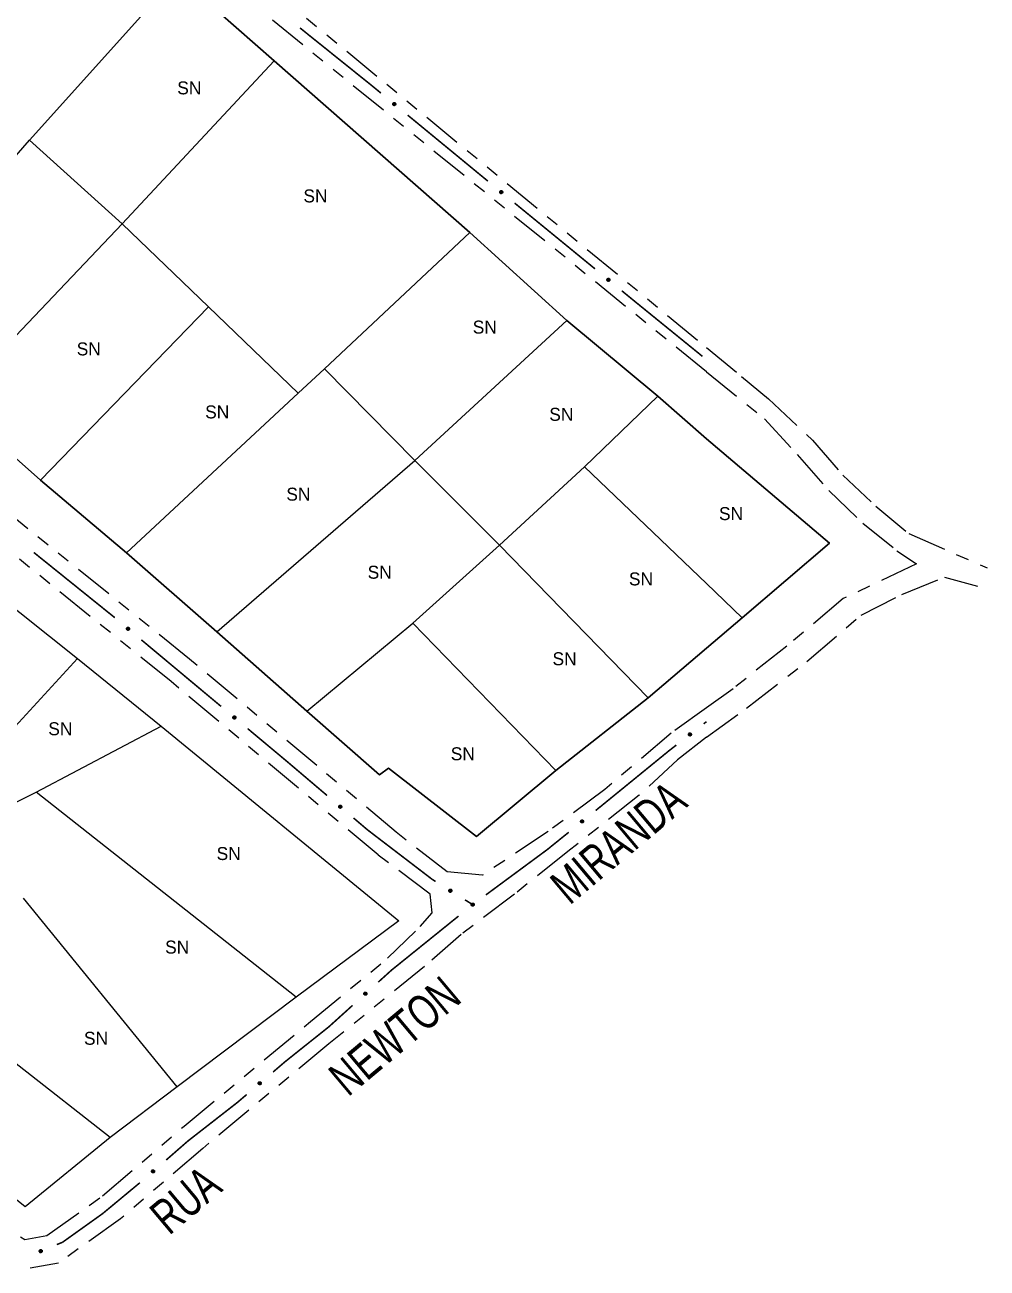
# Model space of a CAD drawing. Extents: x 207981 to 210201, y 4876477 to 4878908.
# Drawn here: x 209196.2 to 209307.3, y 4876759.6 to 4876903.3 of the extents above; entities that cross this region are included whole.
import ezdxf
from ezdxf.enums import TextEntityAlignment as Align

# ---------------------------------------------------------------- set-up
doc = ezdxf.new("R2010")
doc.units = 0
doc.header["$LTSCALE"] = 1.5
doc.header["$MEASUREMENT"] = 0
doc.linetypes.add('TRACO_25', pattern=[8, 3, -1, 1, -1, 1, -1])
for name, color, linetype in [('CD_MALHA_LOTES', 7, 'CONTINUOUS'), ('RU-QUADRA', 210, 'CONTINUOUS'), ('SV-EIXO-RUA-N-PAV', 6, 'CONTINUOUS'), ('SV-RUA-NAO-PAV', 7, 'CONTINUOUS'), ('SV-TXT-RUA-N-PAV', 7, 'CONTINUOUS'), ('Th_NmrPort', 1, 'CONTINUOUS')]:
    doc.layers.add(name, color=color, linetype=linetype)
doc.styles.add('ARIAL', font='ARIAL.SHX')

msp = doc.modelspace()

# ---------------------------------------------------------------- linework, layer by layer
at = {"layer": 'CD_MALHA_LOTES', "linetype": 'Continuous', "flags": 128}
for points in [[(209214, 4876908.75), (209224.94, 4876899.09)], [(209196.71, 4876889.93), (209211.97, 4876906.97)], [(209207.39, 4876880.27), (209224.94, 4876899.09)], [(209224.94, 4876899.09), (209247.57, 4876879.25)], [(209177.64, 4876868.06), (209196.71, 4876889.93)], [(209207.39, 4876880.27), (209196.71, 4876889.93)], [(209187.81, 4876859.67), (209207.39, 4876880.27)], [(209217.37, 4876870.67), (209207.39, 4876880.27)], [(209230.79, 4876863.49), (209247.57, 4876879.25)], [(209247.57, 4876879.25), (209258.76, 4876869.08)], [(209197.99, 4876850.65), (209217.37, 4876870.67)], [(209227.74, 4876860.69), (209217.37, 4876870.67)], [(209241.21, 4876852.93), (209258.76, 4876869.08)], [(209258.76, 4876869.08), (209269.264863, 4876860.330338)], [(209227.74, 4876860.69), (209230.79, 4876863.49)], [(209241.21, 4876852.93), (209230.79, 4876863.49)], [(209197.99, 4876850.65), (209187.81, 4876859.67)], [(209207.9, 4876842.25), (209227.74, 4876860.69)], [(209260.79, 4876852.17), (209269.264863, 4876860.330338)], [(209269.264863, 4876860.330338), (209274.873952, 4876855.423907)], [(209274.873952, 4876855.423907), (209289.094985, 4876843.372006)], [(209218.33, 4876833.1), (209241.21, 4876852.93)], [(209251, 4876843.14), (209241.21, 4876852.93)], [(209251, 4876843.14), (209260.79, 4876852.17)], [(209274.873481, 4876838.697606), (209260.79, 4876852.17)], [(209207.9, 4876842.25), (209197.99, 4876850.65)], [(209218.33, 4876833.1), (209207.9, 4876842.25)], [(209240.96, 4876834.12), (209251, 4876843.14)], [(209268.16, 4876825.47), (209251, 4876843.14)], [(209289.094985, 4876843.372006), (209279.005848, 4876834.744544)], [(209192.33, 4876837.93), (209202.24, 4876830.05)], [(209279.005848, 4876834.744544), (209274.873481, 4876838.697606)], [(209228.75, 4876823.95), (209240.96, 4876834.12)], [(209257.49, 4876817.08), (209240.96, 4876834.12)], [(209279.005848, 4876834.744544), (209274.87327, 4876831.210678)], [(209228.75, 4876823.95), (209218.33, 4876833.1)], [(209274.87327, 4876831.210678), (209268.16, 4876825.47)], [(209184, 4876810.15), (209202.24, 4876830.05)], [(209202.24, 4876830.05), (209211.91, 4876822.23)], [(209268.16, 4876825.47), (209257.49, 4876817.08)], [(209237.14, 4876816.57), (209228.75, 4876823.95)], [(209197.48, 4876814.6), (209211.91, 4876822.23)], [(209211.91, 4876822.23), (209239.37, 4876799.73)], [(209238.16, 4876817.34), (209237.14, 4876816.57)], [(209248.33, 4876809.45), (209238.16, 4876817.34)], [(209257.49, 4876817.08), (209248.33, 4876809.45)], [(209189.34, 4876810.53), (209197.48, 4876814.6)], [(209227.48, 4876790.89), (209197.48, 4876814.6)], [(209213.75, 4876780.53), (209196.01, 4876802.33)], [(209239.37, 4876799.73), (209227.48, 4876790.89)], [(209206, 4876774.68), (209184.95, 4876791.15)], [(209227.48, 4876790.89), (209213.75, 4876780.53)], [(209196.21, 4876766.67), (209176.5, 4876782.44)], [(209213.75, 4876780.53), (209206, 4876774.68)], [(209206, 4876774.68), (209196.21, 4876766.67)]]:
    msp.add_lwpolyline(points, dxfattribs=at)
at = {"layer": 'RU-QUADRA', "linetype": 'Continuous', "flags": 128}
for points in [[(209187.81, 4876859.67), (209197.99, 4876850.65), (209207.9, 4876842.25), (209218.33, 4876833.1), (209228.75, 4876823.95), (209237.14, 4876816.57), (209238.16, 4876817.34), (209248.33, 4876809.45), (209257.49, 4876817.08), (209268.16, 4876825.47), (209274.87327, 4876831.210678), (209279.005848, 4876834.744544), (209289.094985, 4876843.372006), (209274.873952, 4876855.423907), (209269.264863, 4876860.330338), (209258.76, 4876869.08), (209247.57, 4876879.25), (209224.94, 4876899.09), (209214, 4876908.75), (209211.97, 4876906.97), (209194.81, 4876920.32)], [(209192.33, 4876837.93), (209202.24, 4876830.05), (209211.91, 4876822.23), (209239.37, 4876799.73), (209227.48, 4876790.89), (209213.75, 4876780.53), (209206, 4876774.68), (209196.21, 4876766.67), (209176.5, 4876782.44)]]:
    msp.add_lwpolyline(points, dxfattribs=at)
at = {"layer": 'SV-EIXO-RUA-N-PAV', "const_width": 0.18}
for points in [[(209227.941926, 4876902.899623), (209235.737868, 4876896.636773)], [(209235.737868, 4876896.636773), (209236.175369, 4876896.285309)], [(209236.175369, 4876896.285309), (209237.286029, 4876895.370647)], [(209240.37375, 4876892.827818), (209249.636913, 4876885.199331)], [(209252.728825, 4876882.661605), (209262.013054, 4876875.058771)], [(209265.107798, 4876872.524493), (209265.881483, 4876871.890923)], [(209265.881483, 4876871.890923), (209266.57736, 4876871.321071)], [(209266.57736, 4876871.321071), (209274.415407, 4876864.950316)], [(209197.203726, 4876842.282722), (209205.769609, 4876835.381588)], [(209205.769609, 4876835.381588), (209206.488486, 4876834.802421)], [(209206.488486, 4876834.802421), (209206.547457, 4876834.753154)], [(209209.617155, 4876832.188597), (209216.523975, 4876826.418342)], [(209216.523975, 4876826.418342), (209216.82378, 4876826.167872)], [(209216.82378, 4876826.167872), (209218.826078, 4876824.494719)], [(209274.558773, 4876822.479265), (209274.883123, 4876822.731157)], [(209221.895513, 4876821.929848), (209225.732308, 4876818.723759)], [(209269.833945, 4876818.781527), (209270.557216, 4876819.371621)], [(209270.557216, 4876819.371621), (209271.399576, 4876820.025804)], [(209225.732308, 4876818.723759), (209226.374115, 4876818.187456)], [(209226.374115, 4876818.187456), (209231.070536, 4876814.19574)], [(209266.761926, 4876816.275162), (209269.833945, 4876818.781527)], [(209262.425167, 4876812.737279), (209266.734605, 4876816.252873)], [(209266.734605, 4876816.252873), (209266.761926, 4876816.275162)], [(209262.084066, 4876812.461775), (209262.425167, 4876812.737279)], [(209234.118371, 4876811.605238), (209235.642289, 4876810.309987)], [(209235.642289, 4876810.309987), (209235.737456, 4876810.2291)], [(209235.737456, 4876810.2291), (209242.784336, 4876804.833832)], [(209256.490654, 4876807.944019), (209258.972301, 4876809.948426)], [(209255.839252, 4876807.46262), (209256.490654, 4876807.944019)], [(209249.4055, 4876802.707956), (209255.839252, 4876807.46262)], [(209242.784336, 4876804.833832), (209243.213452, 4876804.50529)], [(209243.213452, 4876804.50529), (209243.603155, 4876804.261726)], [(209246.995148, 4876802.14173), (209247.843146, 4876801.611731)], [(209247.843146, 4876801.611731), (209247.88595, 4876801.584979)], [(209238.515927, 4876794.020739), (209246.243753, 4876800.259266)], [(209236.982203, 4876792.633084), (209238.465275, 4876793.97491)], [(209238.465275, 4876793.97491), (209238.515927, 4876794.020739)], [(209231.326037, 4876787.515599), (209234.01606, 4876789.94943)], [(209231.035271, 4876787.282987), (209231.326037, 4876787.515599)], [(209226.190401, 4876783.407091), (209231.035271, 4876787.282987)], [(209225.585494, 4876782.8904), (209226.190401, 4876783.407091)], [(209224.82512, 4876782.240914), (209225.585494, 4876782.8904)], [(209220.712389, 4876778.727955), (209221.783626, 4876779.64297)], [(209215.006126, 4876774.277071), (209220.24625, 4876778.364367)], [(209220.24625, 4876778.364367), (209220.712389, 4876778.727955)], [(209212.47987, 4876772.070357), (209214.739266, 4876774.043966)], [(209214.739266, 4876774.043966), (209215.006126, 4876774.277071)], [(209205.175444, 4876765.901419), (209209.454558, 4876769.453891)], [(209200.518505, 4876762.569624), (209204.818861, 4876765.646303)], [(209204.818861, 4876765.646303), (209205.175444, 4876765.901419)], [(209199.858955, 4876762.300427), (209200.518505, 4876762.569624)]]:
    msp.add_lwpolyline(points, dxfattribs=at)
at = {"layer": 'SV-EIXO-RUA-N-PAV'}
for points in [[(209238.788958, 4876894.275545), (209238.837567, 4876894.280946), (209238.880449, 4876894.275647), (209238.914942, 4876894.260934), (209238.942033, 4876894.239984), (209238.967334, 4876894.21543), (209238.987381, 4876894.185046), (209239.002161, 4876894.146395), (209239.007921, 4876894.097671), (209238.999606, 4876894.0541), (209238.98699, 4876894.019511), (209238.966771, 4876893.990005), (209238.942506, 4876893.965826), (209238.910257, 4876893.946046), (209238.870942, 4876893.93145), (209238.821808, 4876893.926844), (209238.779803, 4876893.932327), (209238.746813, 4876893.947435), (209238.717278, 4876893.967949), (209238.691748, 4876893.993326), (209238.672242, 4876894.023265), (209238.657617, 4876894.062876), (209238.653714, 4876894.111431), (209238.658704, 4876894.153388), (209238.673345, 4876894.186581), (209238.694196, 4876894.215204), (209238.718515, 4876894.24088), (209238.748218, 4876894.262304), (209238.788958, 4876894.275545)], [(209251.140033, 4876884.104943), (209251.188627, 4876884.110478), (209251.231524, 4876884.105298), (209251.266058, 4876884.09068), (209251.293206, 4876884.069805), (209251.318575, 4876884.045321), (209251.338706, 4876884.014993), (209251.353593, 4876883.976383), (209251.359487, 4876883.927675), (209251.351293, 4876883.884081), (209251.338773, 4876883.849457), (209251.318636, 4876883.819895), (209251.294438, 4876883.795649), (209251.262244, 4876883.77578), (209251.222969, 4876883.761075), (209251.173848, 4876883.756334), (209251.131829, 4876883.7617), (209251.098797, 4876883.776717), (209251.069205, 4876883.797149), (209251.043605, 4876883.822456), (209251.024016, 4876883.852341), (209251.009282, 4876883.891911), (209251.005244, 4876883.940455), (209251.010118, 4876883.982425), (209251.024667, 4876884.015659), (209251.045439, 4876884.04434), (209251.069687, 4876884.070083), (209251.099331, 4876884.091588), (209251.140033, 4876884.104943)], [(209263.519006, 4876873.967831), (209263.5676, 4876873.973366), (209263.610496, 4876873.968186), (209263.64503, 4876873.953568), (209263.672179, 4876873.932693), (209263.697548, 4876873.908209), (209263.717679, 4876873.877881), (209263.732566, 4876873.839271), (209263.73846, 4876873.790563), (209263.730266, 4876873.746969), (209263.717746, 4876873.712346), (209263.697609, 4876873.682783), (209263.673411, 4876873.658537), (209263.641216, 4876873.638668), (209263.601942, 4876873.623964), (209263.552821, 4876873.619222), (209263.510801, 4876873.624589), (209263.47777, 4876873.639605), (209263.448178, 4876873.660038), (209263.422578, 4876873.685344), (209263.402988, 4876873.715229), (209263.388255, 4876873.754799), (209263.384217, 4876873.803343), (209263.389091, 4876873.845314), (209263.40364, 4876873.878548), (209263.424412, 4876873.907228), (209263.448659, 4876873.932971), (209263.478303, 4876873.954477), (209263.519006, 4876873.967831)], [(209208.042619, 4876833.647473), (209208.091266, 4876833.65253), (209208.134109, 4876833.646929), (209208.168498, 4876833.631973), (209208.19544, 4876833.610832), (209208.220567, 4876833.5861), (209208.240399, 4876833.555576), (209208.254906, 4876833.516821), (209208.260322, 4876833.468058), (209208.251699, 4876833.424546), (209208.23884, 4876833.390048), (209208.218413, 4876833.360685), (209208.193978, 4876833.336677), (209208.16159, 4876833.317125), (209208.122173, 4876833.302807), (209208.073008, 4876833.298549), (209208.031043, 4876833.304328), (209207.998161, 4876833.319668), (209207.968771, 4876833.34039), (209207.943421, 4876833.365947), (209207.924126, 4876833.396023), (209207.909781, 4876833.435736), (209207.906221, 4876833.484317), (209207.911507, 4876833.526238), (209207.926381, 4876833.559327), (209207.947434, 4876833.587802), (209207.971934, 4876833.613306), (209208.001788, 4876833.634519), (209208.042619, 4876833.647473)], [(209220.321127, 4876823.388885), (209220.369773, 4876823.393938), (209220.412616, 4876823.388332), (209220.447003, 4876823.373372), (209220.473943, 4876823.352229), (209220.499068, 4876823.327494), (209220.518897, 4876823.296968), (209220.5334, 4876823.258212), (209220.53881, 4876823.209448), (209220.530184, 4876823.165938), (209220.517321, 4876823.13144), (209220.496891, 4876823.102079), (209220.472454, 4876823.078074), (209220.440064, 4876823.058526), (209220.400645, 4876823.044212), (209220.351479, 4876823.039958), (209220.309515, 4876823.045741), (209220.276634, 4876823.061085), (209220.247247, 4876823.08181), (209220.221899, 4876823.10737), (209220.202607, 4876823.137447), (209220.188267, 4876823.177162), (209220.184711, 4876823.225744), (209220.190002, 4876823.267664), (209220.20488, 4876823.300751), (209220.225935, 4876823.329224), (209220.250437, 4876823.354726), (209220.280294, 4876823.375936), (209220.321127, 4876823.388885)], [(209272.798176, 4876821.251347), (209272.80359, 4876821.299955), (209272.818182, 4876821.340624), (209272.840116, 4876821.371041), (209272.866506, 4876821.392866), (209272.89602, 4876821.412153), (209272.930067, 4876821.425033), (209272.971021, 4876821.430959), (209273.019819, 4876821.42587), (209273.060498, 4876821.408184), (209273.091469, 4876821.388276), (209273.115812, 4876821.362067), (209273.134067, 4876821.333082), (209273.146277, 4876821.297274), (209273.151877, 4876821.255713), (209273.145573, 4876821.206768), (209273.130993, 4876821.166995), (209273.109005, 4876821.138131), (209273.082502, 4876821.113826), (209273.052135, 4876821.094497), (209273.018642, 4876821.082046), (209272.976785, 4876821.076484), (209272.928559, 4876821.083346), (209272.888725, 4876821.097434), (209272.85956, 4876821.119011), (209272.836219, 4876821.145642), (209272.816514, 4876821.175009), (209272.802142, 4876821.208694), (209272.798176, 4876821.251347)], [(209232.556266, 4876813.077417), (209232.604954, 4876813.082061), (209232.647748, 4876813.076097), (209232.682008, 4876813.060849), (209232.70877, 4876813.039481), (209232.733687, 4876813.014537), (209232.753259, 4876812.983845), (209232.767437, 4876812.944969), (209232.772439, 4876812.896162), (209232.763448, 4876812.852725), (209232.750296, 4876812.818336), (209232.729621, 4876812.789148), (209232.704984, 4876812.765349), (209232.672431, 4876812.746072), (209232.632893, 4876812.732089), (209232.583694, 4876812.728247), (209232.54178, 4876812.734382), (209232.509029, 4876812.750001), (209232.479816, 4876812.770971), (209232.454683, 4876812.796742), (209232.435644, 4876812.826981), (209232.421637, 4876812.866814), (209232.418489, 4876812.915424), (209232.42413, 4876812.957298), (209232.439285, 4876812.99026), (209232.460578, 4876813.018555), (209232.485293, 4876813.043851), (209232.515326, 4876813.06481), (209232.556266, 4876813.077417)], [(209260.347241, 4876811.200457), (209260.351725, 4876811.249159), (209260.365538, 4876811.290099), (209260.386887, 4876811.32093), (209260.412856, 4876811.343255), (209260.441996, 4876811.363102), (209260.47579, 4876811.37663), (209260.516624, 4876811.383336), (209260.56551, 4876811.379181), (209260.60652, 4876811.362274), (209260.637865, 4876811.342961), (209260.662703, 4876811.317223), (209260.68151, 4876811.288591), (209260.694401, 4876811.253023), (209260.700793, 4876811.211576), (209260.695425, 4876811.16252), (209260.681608, 4876811.122476), (209260.660175, 4876811.093197), (209260.634141, 4876811.068391), (209260.604149, 4876811.048485), (209260.570899, 4876811.035397), (209260.529157, 4876811.029036), (209260.480808, 4876811.034976), (209260.440712, 4876811.048301), (209260.41114, 4876811.069316), (209260.387295, 4876811.095497), (209260.367033, 4876811.124482), (209260.35202, 4876811.157887), (209260.347241, 4876811.200457)], [(209245.235653, 4876803.371227), (209245.283148, 4876803.382899), (209245.326355, 4876803.383218), (209245.362468, 4876803.373112), (209245.392051, 4876803.35586), (209245.420329, 4876803.334802), (209245.444155, 4876803.307281), (209245.463832, 4876803.270879), (209245.475875, 4876803.223317), (209245.473293, 4876803.179034), (209245.465279, 4876803.143099), (209245.449067, 4876803.111216), (209245.42815, 4876803.084088), (209245.398744, 4876803.060285), (209245.361659, 4876803.040704), (209245.313541, 4876803.029752), (209245.27118, 4876803.029729), (209245.236506, 4876803.040422), (209245.204556, 4876803.056924), (209245.175944, 4876803.078768), (209245.152712, 4876803.105918), (209245.133064, 4876803.143292), (209245.122884, 4876803.190929), (209245.122379, 4876803.233178), (209245.132582, 4876803.267993), (209245.149537, 4876803.299082), (209245.170313, 4876803.327701), (209245.19698, 4876803.352803), (209245.235653, 4876803.371227)], [(209247.704974, 4876801.588114), (209247.711547, 4876801.636579), (209247.727106, 4876801.676888), (209247.74976, 4876801.706773), (209247.776664, 4876801.727961), (209247.80663, 4876801.746538), (209247.840974, 4876801.758602), (209247.882058, 4876801.763547), (209247.930721, 4876801.757296), (209247.970967, 4876801.738643), (209248.001453, 4876801.718001), (209248.025163, 4876801.691219), (209248.042721, 4876801.661806), (209248.054073, 4876801.625717), (209248.058678, 4876801.584033), (209248.051208, 4876801.535253), (209248.035683, 4876801.495839), (209248.013012, 4876801.467509), (209247.985936, 4876801.443844), (209247.955116, 4876801.425245), (209247.921335, 4876801.413597), (209247.879358, 4876801.409036), (209247.831309, 4876801.417047), (209247.791822, 4876801.432083), (209247.763181, 4876801.45435), (209247.740482, 4876801.481531), (209247.721485, 4876801.51136), (209247.707921, 4876801.545378), (209247.704974, 4876801.588114)], [(209235.318733, 4876791.276488), (209235.320483, 4876791.325366), (209235.331982, 4876791.367015), (209235.351571, 4876791.398993), (209235.376249, 4876791.422737), (209235.404232, 4876791.444184), (209235.437216, 4876791.459584), (209235.47761, 4876791.468566), (209235.526652, 4876791.467155), (209235.568544, 4876791.452571), (209235.600922, 4876791.435044), (209235.627163, 4876791.410736), (209235.647542, 4876791.383203), (209235.662405, 4876791.348413), (209235.671108, 4876791.307388), (209235.668496, 4876791.258108), (209235.656943, 4876791.217353), (209235.637183, 4876791.186921), (209235.612579, 4876791.160695), (209235.583748, 4876791.139141), (209235.551284, 4876791.124212), (209235.509963, 4876791.115523), (209235.461358, 4876791.118747), (209235.420578, 4876791.129805), (209235.389876, 4876791.149132), (209235.364602, 4876791.173937), (209235.342749, 4876791.201742), (209235.325889, 4876791.234253), (209235.318733, 4876791.276488)], [(209223.123626, 4876780.932326), (209223.12677, 4876780.981133), (209223.139452, 4876781.022438), (209223.159946, 4876781.053843), (209223.185291, 4876781.076874), (209223.213875, 4876781.097514), (209223.247284, 4876781.111966), (209223.287918, 4876781.119793), (209223.3369, 4876781.116983), (209223.378359, 4876781.10121), (209223.410224, 4876781.082766), (209223.43576, 4876781.05772), (209223.455346, 4876781.029617), (209223.469211, 4876780.994416), (209223.47674, 4876780.953161), (209223.472722, 4876780.903975), (209223.460011, 4876780.863567), (209223.439392, 4876780.83371), (209223.414049, 4876780.808197), (209223.384615, 4876780.787474), (209223.351738, 4876780.773477), (209223.310186, 4876780.765971), (209223.261693, 4876780.770579), (209223.221245, 4876780.782797), (209223.191107, 4876780.802992), (209223.166551, 4876780.828507), (209223.1455, 4876780.856924), (209223.129574, 4876780.889904), (209223.123626, 4876780.932326)], [(209210.792977, 4876770.743001), (209210.79558, 4876770.79184), (209210.807804, 4876770.833283), (209210.827948, 4876770.864913), (209210.853037, 4876770.888223), (209210.88139, 4876770.909179), (209210.914637, 4876770.924), (209210.955182, 4876770.932276), (209211.004192, 4876770.930009), (209211.045823, 4876770.914697), (209211.07789, 4876770.896607), (209211.103702, 4876770.871845), (209211.123599, 4876770.84396), (209211.137852, 4876770.808916), (209211.145838, 4876770.767746), (209211.142366, 4876770.718519), (209211.130103, 4876770.677972), (209211.109815, 4876770.647889), (209211.084757, 4876770.622097), (209211.055554, 4876770.601049), (209211.022834, 4876770.586689), (209210.981368, 4876770.578723), (209210.932827, 4876770.582794), (209210.892246, 4876770.594563), (209210.861886, 4876770.614422), (209210.837049, 4876770.639664), (209210.815685, 4876770.667846), (209210.799395, 4876770.700647), (209210.792977, 4876770.743001)], [(209197.832629, 4876761.592271), (209197.850938, 4876761.637623), (209197.875948, 4876761.672856), (209197.905266, 4876761.696239), (209197.936561, 4876761.710146), (209197.97018, 4876761.720768), (209198.006438, 4876761.723999), (209198.047474, 4876761.718671), (209198.093097, 4876761.700623), (209198.127507, 4876761.672631), (209198.151969, 4876761.645114), (209198.168349, 4876761.613317), (209198.178121, 4876761.580485), (209198.180231, 4876761.542711), (209198.174426, 4876761.501178), (209198.155168, 4876761.455741), (209198.130412, 4876761.421368), (209198.10146, 4876761.399495), (209198.069389, 4876761.38323), (209198.034937, 4876761.372797), (209197.999327, 4876761.369831), (209197.95752, 4876761.375751), (209197.912926, 4876761.395353), (209197.87836, 4876761.419653), (209197.856087, 4876761.44829), (209197.840785, 4876761.480225), (209197.829721, 4876761.513815), (209197.824956, 4876761.550126), (209197.832629, 4876761.592271)]]:
    msp.add_lwpolyline(points, close=True, dxfattribs=at)
for points in [[(209238.653714, 4876894.111431), (209238.910257, 4876893.946046)], [(209238.657248, 4876894.130257), (209238.922064, 4876893.958132)], [(209238.657617, 4876894.062876), (209238.870942, 4876893.93145)], [(209238.658704, 4876894.153388), (209238.942506, 4876893.965826)], [(209238.659602, 4876894.085893), (209238.887924, 4876893.940288)], [(209238.668215, 4876894.167185), (209238.95199, 4876893.979447)], [(209238.670693, 4876894.041406), (209238.840091, 4876893.93372)], [(209238.672242, 4876894.023265), (209238.821808, 4876893.926844)], [(209238.673345, 4876894.186581), (209238.966771, 4876893.990005)], [(209238.685501, 4876894.198908), (209238.973862, 4876894.003859)], [(209238.685749, 4876894.006027), (209238.795542, 4876893.933287)], [(209238.691748, 4876893.993326), (209238.779803, 4876893.932327)], [(209238.694196, 4876894.215204), (209238.98699, 4876894.019511)], [(209238.709975, 4876894.22648), (209238.990591, 4876894.041344)], [(209238.718515, 4876894.24088), (209238.999606, 4876894.0541)], [(209238.736928, 4876894.248476), (209239.000505, 4876894.07914)], [(209238.748218, 4876894.262304), (209239.007921, 4876894.097671)], [(209238.768094, 4876894.267002), (209239.001124, 4876894.122821)], [(209238.788958, 4876894.275545), (209239.002161, 4876894.146395)], [(209238.815555, 4876894.277411), (209238.988794, 4876894.170097)], [(209238.837567, 4876894.280946), (209238.987381, 4876894.185046)], [(209238.862025, 4876894.278031), (209238.969897, 4876894.205104)], [(209238.880449, 4876894.275647), (209238.967334, 4876894.21543)], [(209251.005244, 4876883.940455), (209251.262244, 4876883.77578)], [(209251.008726, 4876883.95929), (209251.274017, 4876883.787899)], [(209251.009282, 4876883.891911), (209251.222969, 4876883.761075)], [(209251.010118, 4876883.982425), (209251.294438, 4876883.795649)], [(209251.011203, 4876883.914934), (209251.239927, 4876883.76996)], [(209251.01959, 4876883.996249), (209251.303884, 4876883.809296)], [(209251.022417, 4876883.870478), (209251.192112, 4876883.76326)], [(209251.024016, 4876883.852341), (209251.173848, 4876883.756334)], [(209251.024667, 4876884.015659), (209251.318636, 4876883.819895)], [(209251.036789, 4876884.02802), (209251.325689, 4876883.833769)], [(209251.037571, 4876883.83514), (209251.147564, 4876883.762703)], [(209251.045439, 4876884.04434), (209251.338773, 4876883.849457)], [(209251.061187, 4876884.055659), (209251.342314, 4876883.8713)], [(209251.069687, 4876884.070083), (209251.351293, 4876883.884081)], [(209251.088079, 4876884.077729), (209251.352123, 4876883.909123)], [(209251.099331, 4876884.091588), (209251.359487, 4876883.927675)], [(209251.119193, 4876884.096342), (209251.352622, 4876883.952806)], [(209251.140033, 4876884.104943), (209251.353593, 4876883.976383)], [(209251.166625, 4876884.106882), (209251.340161, 4876884.000047)], [(209251.188627, 4876884.110478), (209251.338706, 4876884.014993)], [(209251.213093, 4876884.10763), (209251.321167, 4876884.035002)], [(209251.231524, 4876884.105298), (209251.318575, 4876884.045321)], [(209251.043605, 4876883.822456), (209251.131829, 4876883.7617)], [(209263.384217, 4876873.803343), (209263.641216, 4876873.638668)], [(209263.387699, 4876873.822179), (209263.65299, 4876873.650788)], [(209263.389091, 4876873.845314), (209263.673411, 4876873.658537)], [(209263.390176, 4876873.777822), (209263.618899, 4876873.632849)], [(209263.398563, 4876873.859137), (209263.682857, 4876873.672184)], [(209263.40364, 4876873.878548), (209263.697609, 4876873.682783)], [(209263.415762, 4876873.890908), (209263.704661, 4876873.696657)], [(209263.424412, 4876873.907228), (209263.717746, 4876873.712346)], [(209263.44016, 4876873.918548), (209263.721287, 4876873.734189)], [(209263.448659, 4876873.932971), (209263.730266, 4876873.746969)], [(209263.467051, 4876873.940618), (209263.731096, 4876873.772012)], [(209263.478303, 4876873.954477), (209263.73846, 4876873.790563)], [(209263.498166, 4876873.95923), (209263.731595, 4876873.815695)], [(209263.519006, 4876873.967831), (209263.732566, 4876873.839271)], [(209263.545598, 4876873.96977), (209263.719134, 4876873.862936)], [(209263.5676, 4876873.973366), (209263.717679, 4876873.877881)], [(209263.592066, 4876873.970519), (209263.700139, 4876873.897891)], [(209263.610496, 4876873.968186), (209263.697548, 4876873.908209)], [(209263.388255, 4876873.754799), (209263.601942, 4876873.623964)], [(209263.40139, 4876873.733366), (209263.571085, 4876873.626149)], [(209263.402988, 4876873.715229), (209263.552821, 4876873.619222)], [(209263.416544, 4876873.698029), (209263.526537, 4876873.625592)], [(209263.422578, 4876873.685344), (209263.510801, 4876873.624589)], [(209207.921115, 4876833.539967), (209208.203558, 4876833.350231)], [(209207.926381, 4876833.559327), (209208.218413, 4876833.360685)], [(209207.938625, 4876833.571568), (209208.225602, 4876833.374488)], [(209207.947434, 4876833.587802), (209208.23884, 4876833.390048)], [(209207.963293, 4876833.598966), (209208.242595, 4876833.411855)], [(209207.971934, 4876833.613306), (209208.251699, 4876833.424546)], [(209207.9904, 4876833.620771), (209208.252775, 4876833.449579)], [(209208.001788, 4876833.634519), (209208.260322, 4876833.468058)], [(209208.021696, 4876833.639077), (209208.253703, 4876833.493256)], [(209208.042619, 4876833.647473), (209208.254906, 4876833.516821)], [(209208.069229, 4876833.649151), (209208.241707, 4876833.540617)], [(209208.091266, 4876833.65253), (209208.240399, 4876833.555576)], [(209208.115702, 4876833.649443), (209208.223057, 4876833.575756)], [(209208.134109, 4876833.646929), (209208.220567, 4876833.5861)], [(209207.906221, 4876833.484317), (209208.16159, 4876833.317125)], [(209207.909781, 4876833.435736), (209208.122173, 4876833.302807)], [(209207.909887, 4876833.503118), (209208.173482, 4876833.329129)], [(209207.911507, 4876833.526238), (209208.193978, 4876833.336677)], [(209207.911929, 4876833.458739), (209208.139217, 4876833.311526)], [(209207.922705, 4876833.414175), (209208.091339, 4876833.305296)], [(209207.924126, 4876833.396023), (209208.073008, 4876833.298549)], [(209207.937511, 4876833.37869), (209208.046788, 4876833.305176)], [(209207.943421, 4876833.365947), (209208.031043, 4876833.304328)], [(209220.184711, 4876823.225744), (209220.440064, 4876823.058526)], [(209220.188267, 4876823.177162), (209220.400645, 4876823.044212)], [(209220.18838, 4876823.244543), (209220.451957, 4876823.070528)], [(209220.190002, 4876823.267664), (209220.472454, 4876823.078074)], [(209220.190417, 4876823.200165), (209220.41769, 4876823.052928)], [(209220.199611, 4876823.281392), (209220.482035, 4876823.091627)], [(209220.201189, 4876823.155599), (209220.369811, 4876823.046703)], [(209220.202607, 4876823.137447), (209220.351479, 4876823.039958)], [(209220.20488, 4876823.300751), (209220.496891, 4876823.102079)], [(209220.215991, 4876823.120113), (209220.32526, 4876823.046588)], [(209220.217124, 4876823.312991), (209220.504081, 4876823.115882)], [(209220.221899, 4876823.10737), (209220.309515, 4876823.045741)], [(209220.225935, 4876823.329224), (209220.517321, 4876823.13144)], [(209220.241795, 4876823.340387), (209220.521078, 4876823.153247)], [(209220.250437, 4876823.354726), (209220.530184, 4876823.165938)], [(209220.268904, 4876823.362189), (209220.531262, 4876823.19097)], [(209220.280294, 4876823.375936), (209220.53881, 4876823.209448)], [(209220.300202, 4876823.380492), (209220.532195, 4876823.234646)], [(209220.321127, 4876823.388885), (209220.5334, 4876823.258212)], [(209220.347737, 4876823.390561), (209220.520203, 4876823.282009)], [(209220.369773, 4876823.393938), (209220.518897, 4876823.296968)], [(209220.39421, 4876823.390848), (209220.501557, 4876823.31715)], [(209220.412616, 4876823.388332), (209220.499068, 4876823.327494)], [(209272.798176, 4876821.251347), (209272.971021, 4876821.430959)], [(209272.801926, 4876821.229116), (209272.99379, 4876821.424767)], [(209272.802142, 4876821.208694), (209273.019819, 4876821.42587)], [(209272.802201, 4876821.277705), (209272.944961, 4876821.423127)], [(209272.80359, 4876821.299955), (209272.930067, 4876821.425033)], [(209272.811808, 4876821.323175), (209272.906657, 4876821.412384)], [(209272.81315, 4876821.194641), (209273.036268, 4876821.414564)], [(209272.816514, 4876821.175009), (209273.060498, 4876821.408184)], [(209272.818182, 4876821.340624), (209272.89602, 4876821.412153)], [(209272.828686, 4876821.163514), (209273.070961, 4876821.396587)], [(209272.836219, 4876821.145642), (209273.091469, 4876821.388276)], [(209272.850206, 4876821.133579), (209273.103854, 4876821.372029)], [(209272.85956, 4876821.119011), (209273.115812, 4876821.362067)], [(209272.877355, 4876821.109744), (209273.122864, 4876821.345327)], [(209272.888725, 4876821.097434), (209273.134067, 4876821.333082)], [(209272.91097, 4876821.09093), (209273.13708, 4876821.311449)], [(209272.928559, 4876821.083346), (209273.146277, 4876821.297274)], [(209272.954766, 4876821.083478), (209273.146986, 4876821.274222)], [(209272.976785, 4876821.076484), (209273.151877, 4876821.255713)], [(209273.000603, 4876821.084522), (209273.142882, 4876821.226115)], [(209273.018642, 4876821.082046), (209273.145573, 4876821.206768)], [(209273.038426, 4876821.091435), (209273.133516, 4876821.18256)], [(209273.052135, 4876821.094497), (209273.130993, 4876821.166995)], [(209232.418489, 4876812.915424), (209232.672431, 4876812.746072)], [(209232.421637, 4876812.866814), (209232.632893, 4876812.732089)], [(209232.422315, 4876812.934192), (209232.684424, 4876812.757974)], [(209232.423979, 4876812.889798), (209232.650011, 4876812.740662)], [(209232.42413, 4876812.957298), (209232.704984, 4876812.765349)], [(209232.433854, 4876812.970945), (209232.714678, 4876812.77882)], [(209232.434378, 4876812.845144), (209232.602082, 4876812.734838)], [(209232.435644, 4876812.826981), (209232.583694, 4876812.728247)], [(209232.439285, 4876812.99026), (209232.729621, 4876812.789148)], [(209232.448882, 4876812.809535), (209232.557531, 4876812.735097)], [(209232.451632, 4876813.002396), (209232.736927, 4876812.80289)], [(209232.454683, 4876812.796742), (209232.54178, 4876812.734382)], [(209232.460578, 4876813.018555), (209232.750296, 4876812.818336)], [(209232.476531, 4876813.029585), (209232.754236, 4876812.840111)], [(209232.485293, 4876813.043851), (209232.763448, 4876812.852725)], [(209232.503822, 4876813.051159), (209232.764736, 4876812.877748)], [(209232.515326, 4876813.06481), (209232.772439, 4876812.896162)], [(209232.535272, 4876813.069199), (209232.766034, 4876812.921415)], [(209232.556266, 4876813.077417), (209232.767437, 4876812.944969)], [(209232.582889, 4876813.078869), (209232.75444, 4876812.968876)], [(209232.604954, 4876813.082061), (209232.753259, 4876812.983845)], [(209232.629363, 4876813.078766), (209232.736089, 4876813.004172)], [(209232.647748, 4876813.076097), (209232.733687, 4876813.014537)], [(209260.347241, 4876811.200457), (209260.516624, 4876811.383336)], [(209260.350761, 4876811.226886), (209260.490718, 4876811.375009)], [(209260.351414, 4876811.178301), (209260.539507, 4876811.377581)], [(209260.351725, 4876811.249159), (209260.47579, 4876811.37663)], [(209260.35202, 4876811.157887), (209260.56551, 4876811.379181)], [(209260.359498, 4876811.272531), (209260.452626, 4876811.363536)], [(209260.363295, 4876811.144047), (209260.582172, 4876811.36819)], [(209260.365538, 4876811.290099), (209260.441996, 4876811.363102)], [(209260.367033, 4876811.124482), (209260.60652, 4876811.362274)], [(209260.379422, 4876811.113222), (209260.617202, 4876811.350879)], [(209260.387295, 4876811.095497), (209260.637865, 4876811.342961)], [(209260.40151, 4876811.083703), (209260.650558, 4876811.326954)], [(209260.41114, 4876811.069316), (209260.662703, 4876811.317223)], [(209260.429109, 4876811.060391), (209260.670074, 4876811.300621)], [(209260.440712, 4876811.048301), (209260.68151, 4876811.288591)], [(209260.463078, 4876811.042223), (209260.684935, 4876811.267019)], [(209260.480808, 4876811.034976), (209260.694401, 4876811.253023)], [(209260.507008, 4876811.035609), (209260.69555, 4876811.229989)], [(209260.529157, 4876811.029036), (209260.700793, 4876811.211576)], [(209260.552817, 4876811.037527), (209260.692366, 4876811.181812)], [(209260.570899, 4876811.035397), (209260.695425, 4876811.16252)], [(209260.590501, 4876811.045162), (209260.683833, 4876811.138086)], [(209260.604149, 4876811.048485), (209260.681608, 4876811.122476)], [(209245.235653, 4876803.371227), (209245.463832, 4876803.270879)], [(209245.261782, 4876803.376533), (209245.447499, 4876803.292643)], [(209245.283148, 4876803.382899), (209245.444155, 4876803.307281)], [(209245.307778, 4876803.383187), (209245.424212, 4876803.324897)], [(209245.326355, 4876803.383218), (209245.420329, 4876803.334802)], [(209245.122379, 4876803.233178), (209245.42815, 4876803.084088)], [(209245.122884, 4876803.190929), (209245.398744, 4876803.060285)], [(209245.123941, 4876803.210054), (209245.40888, 4876803.073804)], [(209245.130016, 4876803.248094), (209245.435783, 4876803.098826)], [(209245.132041, 4876803.166373), (209245.377349, 4876803.051674)], [(209245.132582, 4876803.267993), (209245.449067, 4876803.111216)], [(209245.133064, 4876803.143292), (209245.361659, 4876803.040704)], [(209245.143034, 4876803.281795), (209245.454297, 4876803.125874)], [(209245.148819, 4876803.123704), (209245.330775, 4876803.038946)], [(209245.149537, 4876803.299082), (209245.465279, 4876803.143099)], [(209245.152712, 4876803.105918), (209245.313541, 4876803.029752)], [(209245.163717, 4876803.312314), (209245.466013, 4876803.165216)], [(209245.168345, 4876803.090582), (209245.28666, 4876803.032726)], [(209245.170313, 4876803.327701), (209245.473293, 4876803.179034)], [(209245.175944, 4876803.078768), (209245.27118, 4876803.029729)], [(209245.187582, 4876803.337625), (209245.47093, 4876803.203979)], [(209245.19698, 4876803.352803), (209245.475875, 4876803.223317)], [(209245.216076, 4876803.360044), (209245.465868, 4876803.247371)], [(209247.704974, 4876801.588114), (209247.882058, 4876801.763547)], [(209247.707921, 4876801.545378), (209247.930721, 4876801.757296)], [(209247.708192, 4876801.5658), (209247.904674, 4876801.756814)], [(209247.709627, 4876801.614368), (209247.855819, 4876801.75634)], [(209247.711547, 4876801.636579), (209247.840974, 4876801.758602)], [(209247.718591, 4876801.531066), (209247.946896, 4876801.745599)], [(209247.720317, 4876801.659596), (209247.817269, 4876801.746515)], [(209247.721485, 4876801.51136), (209247.970967, 4876801.738643)], [(209247.727106, 4876801.676888), (209247.80663, 4876801.746538)], [(209247.733378, 4876801.499577), (209247.98115, 4876801.726799)], [(209247.740482, 4876801.481531), (209248.001453, 4876801.718001)], [(209247.754177, 4876801.469137), (209248.013447, 4876801.701463)], [(209247.763181, 4876801.45435), (209248.025163, 4876801.691219)], [(209247.78075, 4876801.44466), (209248.031813, 4876801.674315)], [(209247.791822, 4876801.432083), (209248.042721, 4876801.661806)], [(209247.813906, 4876801.425049), (209248.045217, 4876801.640107)], [(209247.831309, 4876801.417047), (209248.054073, 4876801.625717)], [(209247.857512, 4876801.416554), (209248.054231, 4876801.602654)], [(209247.879358, 4876801.409036), (209248.058678, 4876801.584033)], [(209247.903361, 4876801.416503), (209248.04898, 4876801.554659)], [(209247.921335, 4876801.413597), (209248.051208, 4876801.535253)], [(209247.941338, 4876801.422512), (209248.038576, 4876801.511339)], [(209247.955116, 4876801.425245), (209248.035683, 4876801.495839)], [(209235.318733, 4876791.276488), (209235.47761, 4876791.468566)], [(209235.320483, 4876791.325366), (209235.437216, 4876791.459584)], [(209235.320768, 4876791.303073), (209235.452211, 4876791.458801)], [(209235.324141, 4876791.254601), (209235.50078, 4876791.464101)], [(209235.325889, 4876791.234253), (209235.526652, 4876791.467155)], [(209235.326936, 4876791.349136), (209235.414821, 4876791.445213)], [(209235.331982, 4876791.367015), (209235.404232, 4876791.444184)], [(209235.337921, 4876791.221066), (209235.543904, 4876791.457114)], [(209235.342749, 4876791.201742), (209235.568544, 4876791.452571)], [(209235.355749, 4876791.191193), (209235.579848, 4876791.441792)], [(209235.364602, 4876791.173937), (209235.600922, 4876791.435044)], [(209235.379455, 4876791.162957), (209235.614492, 4876791.419773)], [(209235.389876, 4876791.149132), (209235.627163, 4876791.410736)], [(209235.408317, 4876791.141227), (209235.635451, 4876791.394573)], [(209235.420578, 4876791.129805), (209235.647542, 4876791.383203)], [(209235.443249, 4876791.124989), (209235.652171, 4876791.361857)], [(209235.461358, 4876791.118747), (209235.662405, 4876791.348413)], [(209235.487481, 4876791.120845), (209235.664843, 4876791.325478)], [(209235.509963, 4876791.115523), (209235.671108, 4876791.307388)], [(209235.533111, 4876791.125326), (209235.664361, 4876791.277199)], [(209235.551284, 4876791.124212), (209235.668496, 4876791.258108)], [(209235.570308, 4876791.135059), (209235.65829, 4876791.233064)], [(209235.583748, 4876791.139141), (209235.656943, 4876791.217353)], [(209223.123626, 4876780.932326), (209223.287918, 4876781.119793)], [(209223.126419, 4876780.958842), (209223.262251, 4876781.110756)], [(209223.12677, 4876780.981133), (209223.247284, 4876781.111966)], [(209223.128408, 4876780.910293), (209223.310951, 4876781.114669)], [(209223.129574, 4876780.889904), (209223.3369, 4876781.116983)], [(209223.133898, 4876781.00471), (209223.224489, 4876781.098241)], [(209223.139452, 4876781.022438), (209223.213875, 4876781.097514)], [(209223.141226, 4876780.876379), (209223.353858, 4876781.106455)], [(209223.1455, 4876780.856924), (209223.378359, 4876781.10121)], [(209223.158194, 4876780.846009), (209223.389351, 4876781.090113)], [(209223.166551, 4876780.828507), (209223.410224, 4876781.082766)], [(209223.181085, 4876780.817109), (209223.423352, 4876781.067114)], [(209223.191107, 4876780.802992), (209223.43576, 4876781.05772)], [(209223.209315, 4876780.794564), (209223.443584, 4876781.041327)], [(209223.221245, 4876780.782797), (209223.455346, 4876781.029617)], [(209223.24377, 4876780.777336), (209223.459364, 4876781.008147)], [(209223.261693, 4876780.770579), (209223.469211, 4876780.994416)], [(209223.287866, 4876780.771932), (209223.470993, 4876780.971422)], [(209223.310186, 4876780.765971), (209223.47674, 4876780.953161)], [(209223.333604, 4876780.77511), (209223.469134, 4876780.923176)], [(209223.351738, 4876780.773477), (209223.472722, 4876780.903975)], [(209223.371064, 4876780.783778), (209223.461806, 4876780.879232)], [(209223.384615, 4876780.787474), (209223.460011, 4876780.863567)], [(209210.792977, 4876770.743001), (209210.955182, 4876770.932276)], [(209210.795476, 4876770.769546), (209210.929617, 4876770.922956)], [(209210.79558, 4876770.79184), (209210.914637, 4876770.924)], [(209210.798002, 4876770.721023), (209210.97827, 4876770.927407)], [(209210.799395, 4876770.700647), (209211.004192, 4876770.930009)], [(209210.802446, 4876770.815495), (209210.891995, 4876770.910023)], [(209210.807804, 4876770.833283), (209210.88139, 4876770.909179)], [(209210.811195, 4876770.687252), (209211.021265, 4876770.919669)], [(209210.815685, 4876770.667846), (209211.045823, 4876770.914697)], [(209210.828499, 4876770.657072), (209211.056937, 4876770.903722)], [(209210.837049, 4876770.639664), (209211.07789, 4876770.896607)], [(209210.851708, 4876770.628427), (209211.091191, 4876770.881101)], [(209210.861886, 4876770.614422), (209211.103702, 4876770.871845)], [(209210.880186, 4876770.606196), (209211.111708, 4876770.85554)], [(209210.892246, 4876770.594563), (209211.123599, 4876770.84396)], [(209210.91483, 4876770.589352), (209211.127854, 4876770.822537)], [(209210.932827, 4876770.582794), (209211.137852, 4876770.808916)], [(209210.958983, 4876770.584436), (209211.139889, 4876770.785943)], [(209210.981368, 4876770.578723), (209211.145838, 4876770.767746)], [(209211.004683, 4876770.58812), (209211.138564, 4876770.737679)], [(209211.022834, 4876770.586689), (209211.142366, 4876770.718519)], [(209211.042045, 4876770.597203), (209211.131724, 4876770.693656)], [(209211.055554, 4876770.601049), (209211.130103, 4876770.677972)], [(209197.824956, 4876761.550126), (209198.093097, 4876761.700623)], [(209197.83025, 4876761.569851), (209198.067733, 4876761.706574)], [(209197.832629, 4876761.592271), (209198.047474, 4876761.718671)], [(209197.843606, 4876761.616569), (209198.020268, 4876761.71815)], [(209197.850938, 4876761.637623), (209198.006438, 4876761.723999)], [(209197.865109, 4876761.657769), (209197.980486, 4876761.718125)], [(209197.875948, 4876761.672856), (209197.97018, 4876761.720768)], [(209197.829721, 4876761.513815), (209198.127507, 4876761.672631)], [(209197.831771, 4876761.533627), (209198.105891, 4876761.685303)], [(209197.838345, 4876761.499465), (209198.134458, 4876761.658644)], [(209197.840785, 4876761.480225), (209198.151969, 4876761.645114)], [(209197.851004, 4876761.464839), (209198.159518, 4876761.626132)], [(209197.856087, 4876761.44829), (209198.168349, 4876761.613317)], [(209197.870728, 4876761.434571), (209198.17063, 4876761.595296)], [(209197.87836, 4876761.419653), (209198.178121, 4876761.580485)], [(209197.898031, 4876761.407396), (209198.175193, 4876761.558839)], [(209197.912926, 4876761.395353), (209198.180231, 4876761.542711)], [(209197.9382, 4876761.388419), (209198.174703, 4876761.52032)], [(209197.95752, 4876761.375751), (209198.174426, 4876761.501178)], [(209197.982623, 4876761.377075), (209198.15779, 4876761.475098)], [(209197.999327, 4876761.369831), (209198.155168, 4876761.455741)], [(209198.02091, 4876761.373542), (209198.137034, 4876761.435677)], [(209198.034937, 4876761.372797), (209198.130412, 4876761.421368)]]:
    msp.add_lwpolyline(points, dxfattribs=at)
at = {"layer": 'SV-RUA-NAO-PAV', "linetype": 'TRACO_25'}
for points in [[(208931.416753, 4877139.509485, 11.597076), (208945.91313, 4877128.110327, 11.597076), (209006.920773, 4877079.674377, 11.373015), (209040.025391, 4877053.289176, 11.273433), (209062.380866, 4877035.911948, 11.137609), (209079.650307, 4877022.083693, 11.137609), (209150.125462, 4876965.861726, 10.468419), (209224.07786, 4876907.834189, 10.443634), (209274.874249, 4876865.977771, 10.443634)], [(209274.873077, 4876824.332823, 8.659129), (209270.788394, 4876821.408077, 8.659129), (209263.129647, 4876814.886938, 8.51042), (209256.58913, 4876810.019578, 8.460851), (209249.0071, 4876804.973979, 8.262572), (209244.951478, 4876805.366458, 8.262572), (209239.064285, 4876809.945386, 9.947938), (209215.188449, 4876829.961841, 9.947938), (209172.539009, 4876864.369211, 9.947938), (209125.637707, 4876902.701376, 9.947938), (209095.743851, 4876927.165932, 9.947938), (209063.953011, 4876952.022968, 10.394065), (209053.356065, 4876961.049997, 10.443634), (209053.393607, 4876962.845488, 10.443634), (209097.08755, 4876999.122748, 10.443634), (209100.795892, 4876999.445212, 10.443634)], [(209274.87417, 4876863.170674, 9.204394), (209220.464749, 4876907.264639, 9.79923), (209139.809477, 4876969.90663, 10.567558), (209103.053144, 4876998.155354, 10.93933), (209100.795892, 4876999.445212, 10.93933)], [(209274.874249, 4876865.977771, 10.443634), (209278.93005, 4876862.635776, 10.443634), (209282.064153, 4876860.053263, 9.253964), (209287.140447, 4876855.24769, 8.584775), (209290.616171, 4876851.229636, 8.584775), (209294.446068, 4876847.644354, 8.584775), (209298.23767, 4876844.459408, 8.535205), (209307.294934, 4876840.504522, 8.535205)], [(209274.87417, 4876863.170674, 9.204394), (209281.595501, 4876857.723637, 9.204394), (209285.376244, 4876853.618687, 8.584775), (209289.000393, 4876849.429051, 8.584775), (209292.929427, 4876845.67272, 8.584775), (209296.872693, 4876842.487774, 8.535205), (209299.147655, 4876840.971133, 8.535205)], [(209190.587214, 4876766.390848, 7.444674), (209196.176759, 4876762.887009, 7.444674), (209198.71766, 4876763.34331, 7.444674), (209205.149409, 4876767.920793, 7.494244), (209214.549625, 4876775.98895, 7.519028), (209229.154005, 4876788.0834, 7.791661), (209238.059426, 4876795.390242, 7.98994), (209241.82556, 4876799.042249, 9.997508), (209243.195063, 4876800.640003, 9.997508), (209242.966812, 4876802.808383, 8.262572), (209236.952835, 4876807.33097, 9.947938), (209213.054078, 4876827.36664, 9.947938), (209170.42098, 4876861.760826, 9.947938)], [(209299.147655, 4876840.971133, 8.485636), (209290.684045, 4876836.947053, 8.55999), (209284.164303, 4876831.468938, 8.733483), (209277.961862, 4876826.544479, 8.733483), (209274.873077, 4876824.332823, 8.659129)], [(209274.883123, 4876820.934969, 8.535205), (209279.520649, 4876824.301509, 8.535205), (209286.46731, 4876829.679569, 8.535205), (209292.741713, 4876835.057628, 8.535205), (209297.447515, 4876837.410529, 8.535205), (209302.377403, 4876839.427302, 8.535205), (209306.16838, 4876838.385353, 8.535205)], [(209274.883123, 4876820.934969, 8.659129), (209271.555186, 4876818.329416, 8.659129), (209267.104302, 4876814.220907, 8.51042), (209258.887284, 4876807.715768, 8.460851), (209252.724521, 4876802.808383, 8.262572), (209246.561757, 4876798.129247, 8.262572), (209242.337483, 4876794.449158, 7.98994), (209231.283818, 4876785.484594, 7.791661), (209216.715507, 4876773.420014, 7.519028), (209207.221986, 4876765.271773, 7.494244), (209200.052559, 4876760.169284, 7.444674), (209196.770655, 4876759.579912, 7.444674)]]:
    msp.add_polyline3d(points, dxfattribs=at)

# ---------------------------------------------------------------- texts
at = {"layer": 'SV-TXT-RUA-N-PAV', "style": 'ARIAL', "width": 0.7}
for s, p in [('MIRANDA', (209259.086573, 4876801.460866)), ('NEWTON', (209233.497777, 4876779.305301)), ('RUA', (209212.834223, 4876763.294255))]:
    msp.add_text(s, height=4, rotation=40, dxfattribs=at).set_placement(p)
at = {"layer": 'Th_NmrPort', "color": 1}
for p in [(209213.76578, 4876895.973422), (209228.334711, 4876883.488167), (209247.89071, 4876868.327899), (209202.15516, 4876865.80679), (209216.986874, 4876858.524354), (209256.728165, 4876858.247677), (209226.363882, 4876849.021817), (209276.329841, 4876846.775622), (209235.753679, 4876840.000247), (209265.92742, 4876839.226962), (209257.10401, 4876830.001969), (209198.872472, 4876821.913843), (209245.352719, 4876819.020488), (209218.313652, 4876807.491151), (209212.363652, 4876796.681151), (209202.993652, 4876786.141151)]:
    msp.add_text('SN', height=1.5, dxfattribs=at).set_placement(p, align=Align.MIDDLE_LEFT)

doc.saveas('drawing.dxf')
